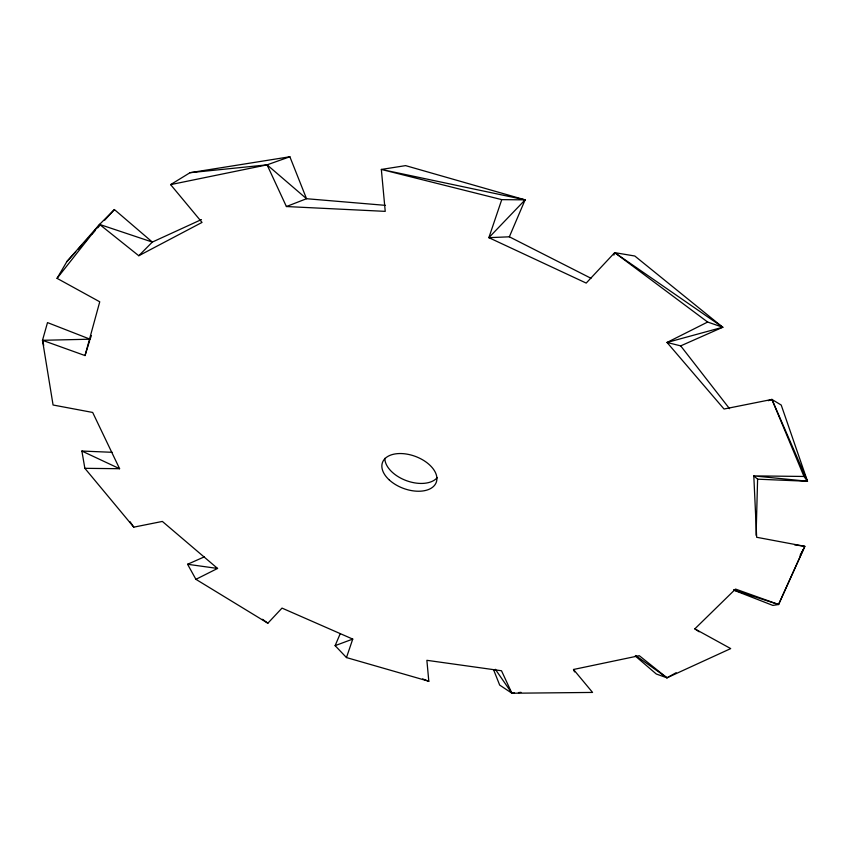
<?xml version="1.0" encoding="UTF-8"?>
<svg xmlns="http://www.w3.org/2000/svg" width="850" height="850" viewBox="0 0 850 850"><rect width="100%" height="100%" fill="white"/><g stroke="black" fill="none" stroke-linecap="round" stroke-linejoin="round"><path stroke-width="1.27" d="M756.086 535.288L757.605 479.177L753.801 475.894L756.659 537.274L804.833 546.327L778.568 604.499L772.905 605.434L733.635 590.123M91.418 335.516L90.1 339.203L47.504 322.596L42.5 340.297L85.032 355.566L99.748 301.803L57.056 278.343L66.884 261.556L99.578 224.421L114.399 209.557L152.331 242.069L201.439 219.576M85.032 355.566L89.707 340.467M613.87 255.127L614.699 252.641L634.801 256.009L722.755 327.25L680.691 345.876L667.027 342.454L707.646 322.044L722.755 327.25L667.027 342.454L724.03 409.02L771.928 399.436L781.224 405.057L807.5 481.259L757.605 479.177M794.548 544.829L804.833 546.327L778.568 604.499L735.537 589.061L694.832 628.862L730.713 648.593L666.974 677.811L639.296 655.69L573.495 669.481L592.567 692.431L511.923 693.239L501.5 670.756L426.87 660.312L428.814 681.264L346.471 657.571L352.739 639.094L282.009 608.101L267.856 623.22L195.914 579.328L187.584 564.273L204.436 556.814M57.056 278.343L99.578 224.421L138.784 255.744L202.034 222.424L170.616 184.62L190.018 172.699L267.081 164.847L286.397 206.539L385.231 211.363L381.342 169.447L405.599 165.623L525.109 199.856L488.867 237.671L509.352 236.81L525.109 199.856L501.755 199.644L488.867 237.671L586.202 283.082L614.699 252.641L722.755 327.25M346.471 657.571L335.123 645.649L340.244 633.633M800.094 555.273L803.25 549.44M66.884 261.556L75.682 251.929M78.317 249.039L81.844 245.193M84.479 242.303L88.878 237.49M91.524 234.6L95.041 230.743M97.676 227.853L99.439 225.93M104.72 220.15L114.399 209.557M138.784 255.744L152.331 242.069L99.578 224.421M635.237 655.956L656.306 674.018L666.974 677.811L676.154 672.701M195.914 579.328L217.568 568.448L162.361 521.433L133.769 527.159L84.862 468.318L81.876 451.042L112.179 452.306M286.397 206.539L306.531 198.719L385.464 205.36M335.123 645.649L352.739 639.094M267.081 164.847L289.871 156.761L306.531 198.719L267.081 164.847L170.616 184.62M768.262 400.701L771.928 399.436L807.5 481.259L753.801 475.894L803.983 476.457L807.5 481.259M190.018 172.699L289.871 156.761M493.606 669.8L499.672 685.079L511.923 693.239L514.516 692.984M518.415 692.591L521.008 692.336M84.862 468.318L119.595 468.711L92.671 412.452L53.072 405.004L42.5 340.297L90.1 339.203M187.584 564.273L217.568 568.448M525.109 199.856L381.342 169.447L501.755 199.644M733.678 589.974L778.568 604.499M422.652 678.916L428.814 681.264M81.876 451.042L119.595 468.711M509.352 236.81L590.994 278.279M694.832 628.862L699.178 631.794M635.619 655.499L666.974 677.811M262.512 619.289L267.856 623.22M614.699 252.641L707.646 322.044M680.691 345.876L729.534 408.701M495.327 669.29L511.923 693.239M130.061 521.719L133.769 527.159M573.495 669.481L574.526 671.893M771.928 399.436L803.983 476.457M42.5 340.297L43.711 345.366M437.304 477.53A28.56 17.128 20.3 0 1 406.502 480.696A28.56 17.128 20.3 0 1 384.837 458.341M389.374 480.048A28.666 17.074 20.3 0 0 435.763 483.48A28.666 17.074 20.3 0 0 403.017 453.645A28.666 17.074 20.3 0 0 389.374 480.048"/></g></svg>
